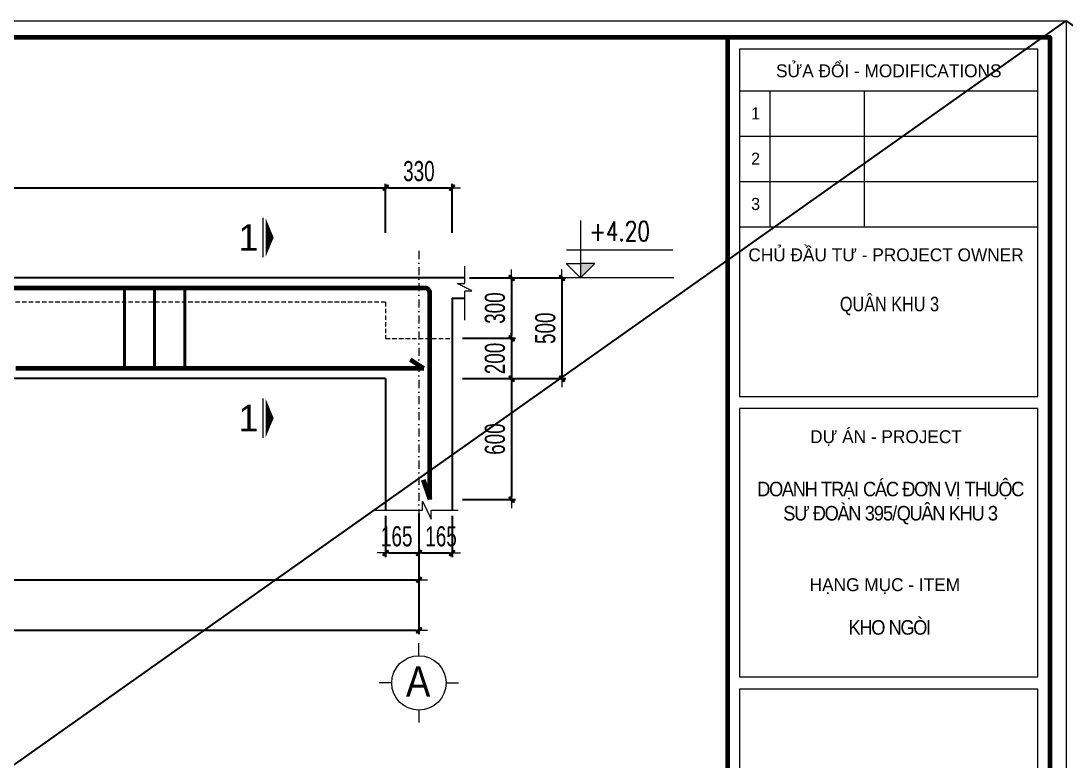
# Model space of a CAD drawing. Header units: millimetres. Extents: x -178395 to 493851, y -561170 to -280028.
# Drawn here: x 149085 to 162051, y -459848 to -450665 of the extents above; entities that cross this region are included whole.
import ezdxf
from ezdxf.enums import TextEntityAlignment as Align

# ---------------------------------------------------------------- set-up
doc = ezdxf.new("R2010")
doc.units = ezdxf.units.MM
doc.header["$MEASUREMENT"] = 0
doc.header["$PDMODE"] = 32
doc.linetypes.add('DASHDOT', pattern=[1, 0.5, -0.25, 0, -0.25])
doc.linetypes.add('HIDDEN', pattern=[0.375, 0.25, -0.125])
doc.layers.get('Defpoints').update_dxf_attribs({"color": 1})
for name, color, linetype, lineweight in [('08. Net Text', 3, 'Continuous', 13), ('EG Text1', 3, 'Continuous', 20), ('Khac', 156, 'Continuous', 9), ('Khungten_LCDI', 7, 'Continuous', 5), ('KICHTHUOC', 8, 'Continuous', 18), ('LC Dim', 8, 'Continuous', 18), ('LC ISO', 153, 'Continuous', 13), ('LC Khac', 4, 'Continuous', 9), ('LC MANH DUT', 35, 'HIDDEN', 5), ('LC Net dam2', 6, 'Continuous', 40), ('LC Net dam3', 1, 'Continuous', 60), ('LC Net manh', 133, 'Continuous', 5), ('LC Net thay', 63, 'Continuous', 25), ('LC Net truc', 79, 'DASHDOT', 13), ('LC Text1', 3, 'Continuous', 20), ('MANH', 35, 'HIDDEN', 5)]:
    doc.layers.add(name, color=color, linetype=linetype, lineweight=lineweight)
doc.layers.add('KCS_Plotter', color=11, linetype='Continuous', plot=False)
doc.styles.add('EG Huy', font='vnsimli.shx', dxfattribs={"width": 0.75})
doc.styles.add('HOATBIF', font='hoatbif.shx', dxfattribs={"width": 0.7})
doc.styles.add('Khungten', font='VHAVAN.TTF', dxfattribs={"width": 0.9, "height": 5000})
doc.styles.add('LC 1', font='VHAVANB.TTF')
doc.styles.add('LC 3', font='vnsimli.shx', dxfattribs={"width": 0.75})
doc.styles.add('Text Khung Ten', font='VHAVAN.TTF')
doc.styles.add('Title', font='VHBLACK.TTF', dxfattribs={"width": 0.8})
doc.dimstyles.new('1-100', dxfattribs={"dimscale": 100, "dimtxt": 2.5, "dimasz": 0.35, "dimexe": 0.5, "dimexo": 0, "dimgap": 0.8, "dimtad": 1, "dimdec": 0, "dimzin": 0, "dimdsep": 46, "dimtxsty": 'HOATBIF', "dimblk1": 'DOT', "dimblk2": 'DOT', "dimsah": 1, "dimcen": -1, "dimdle": 1, "dimclrd": 256, "dimclre": 256, "dimclrt": 4, "dimadec": 3, "dimazin": 2, "dimtfac": 0.333333, "dimtdec": 0, "dimtix": 1, "dimtmove": 2, "dimatfit": 3, "dimldrblk": 'DOT', "dimfxl": 1, "dimtvp": 0.833333, "dimtolj": 1, "dimtzin": 0, "dimarcsym": 0})

# ---------------------------------------------------------------- blocks, each defined once
blk = doc.blocks.new('lcdi fix')
at = {"layer": 'Defpoints', "lineweight": 0}
blk.add_lwpolyline([(-1200, -14850), (-1200, 14850), (40800, 14850), (40800, -14850)], close=True, dxfattribs=at)
at = {"layer": 'Khungten_LCDI', "color": 5, "lineweight": 60}
blk.add_line((36600, 14650), (36600, -14650), dxfattribs=at)
at = {"layer": 'Khungten_LCDI', "color": 5, "lineweight": 25}
blk.add_line((40600, -14650), (40600, 14650), dxfattribs=at)
at = {"layer": 'Khungten_LCDI', "color": 9, "lineweight": 15}
for p, q in [((36750, 13981), (40450, 13981)), ((37123, 13981), (37123, 12297)), ((38293, 13981), (38293, 12297)), ((36750, 13420), (40450, 13420)), ((36750, 12858), (40450, 12858)), ((36750, 12297), (40450, 12297))]:
    blk.add_line(p, q, dxfattribs=at)
at = {"layer": 'Khungten_LCDI', "color": 5, "lineweight": 60}
blk.add_lwpolyline([(0, -14650), (0, 14650), (40600, 14650), (40600, -14650)], close=True, dxfattribs=at)
at = {"layer": 'Khungten_LCDI', "color": 9, "lineweight": 15}
for points in [[(36750, 10190), (40450, 10190), (40450, 14500), (36750, 14500)], [(36750, 6712), (40450, 6712), (40450, 10040), (36750, 10040)], [(36750, 2587), (40450, 2587), (40450, 6562), (36750, 6562)]]:
    blk.add_lwpolyline(points, close=True, dxfattribs=at)
at = {"color": 7, "style": 'Khungten'}
for s, p in [('söa ®æi - modifications', (38600, 14151)), ('chñ ®Çu t\xad - project owner', (38566, 11868)), ('dù ¸n - project', (38566, 9612)), ('h¹ng môc - item', (38552, 7776))]:
    blk.add_text(s, height=160, dxfattribs=at).set_placement(p, align=Align.CENTER)
at = {"color": 4, "char_height": 180, "attachment_point": 5, "style": 'Khungten'}
for s, insert, width in [('{\\f.VnArialH|b0|i0|c0|p34;\\W0.8;qu©n khu 3}', (38609, 11313), 2315.24), ('{\\f.VnArialH|b0|i0|c0|p34;\\W0.9;\\T0.9;doanh tr¹i c¸c ®¬n vÞ thuéc s\xad ®oµn 395/qu©n khu 3}', (38617, 8868), 3461.97), ('{\\f.VnArialH|b0|i0|c0|p34;\\T0.9;kho ngßi}', (38609, 7325), 3712.56)]:
    blk.add_mtext(s, dxfattribs=dict(at, insert=insert, width=width))
at = {"color": 7, "style": 'Khungten', "width": 0.8}
for tag, p in [('REVISION', (39499, -10746)), ('NGAYHT', (39546, -11609))]:
    blk.add_attdef(tag, text='', height=200, dxfattribs=at).set_placement(p, align=Align.CENTER)
at = {"layer": '08. Net Text', "color": 7, "style": 'Text Khung Ten'}
blk.add_text('1', height=150, dxfattribs=at).set_placement((36892, 13627))
at = {"layer": '08. Net Text', "color": 7, "ltscale": 2, "style": 'Text Khung Ten'}
for s, p in [('2', (36892, 13065)), ('3', (36892, 12504))]:
    blk.add_text(s, height=150, dxfattribs=at).set_placement(p)
at = {"layer": 'LC Text1', "color": 3, "style": 'LC 1', "width": 1.834006}
for tag, p, p2 in [('TENBANVE1', (36913, -8886), (40339, -8886)), ('TENBANVE2', (36913, -9562), (40339, -9562))]:
    blk.add_attdef(tag, text='', height=250, dxfattribs=at).set_placement(p, p2, align=Align.FIT)
at = {"layer": 'LC Text1', "style": 'Title', "width": 0.7}
blk.add_attdef('SOBANVE', text='', height=250, dxfattribs=at).set_placement((39562, -13896), align=Align.CENTER)
blk = doc.blocks.new('CT')
at = {"layer": 'LC Khac'}
blk.add_hatch(color=252, dxfattribs=at).paths.add_polyline_path([(3.25, 1.6), (1.64, 1.6), (1.64, 0)])
at = {"layer": 'LC Khac', "color": 9, "ltscale": 50}
for p, q in [((0.05, 3.14), (12, 3.14)), ((12.09, 0), (0, 0))]:
    blk.add_line(p, q, dxfattribs=at)
for points in [[(1.64, 6.43), (1.64, 0)], [(1.64, 0), (0.03, 1.6), (1.64, 1.6)], [(1.64, 0), (3.25, 1.6), (1.64, 1.6)]]:
    blk.add_lwpolyline(points, dxfattribs=at)
at = {"layer": 'LC Khac', "color": 3, "style": 'LC 3', "width": 0.75}
blk.add_attdef('CT', (1.91, 3.5), '', height=2.2, dxfattribs=at)
blk = doc.blocks.new('TTRUC')
at = {"layer": 'LC ISO'}
for p, q in [((0, 6.95), (0, 10.13)), ((-6.95, 0), (-10.13, 0)), ((6.95, 0), (10.13, 0)), ((0, -6.95), (0, -10.13))]:
    blk.add_line(p, q, dxfattribs=at)
at = {"layer": 'LC Net manh'}
blk.add_circle((0, 0), 6.95, dxfattribs=at)
blk = doc.blocks.new('DOT')
at = {"layer": 'LC Dim'}
blk.add_line((-3, 0), (3, 0), dxfattribs=at)
at = {"layer": 'LC Dim', "color": 4}
blk.add_line((-1, -1), (1, 1), dxfattribs=at)
blk.add_lwpolyline([(0.5, 1), (-1, -0.5), (-0.5, -1), (1, 0.5)], close=True, dxfattribs=at)
blk = doc.blocks.new('*D1068')
at = {"layer": 'Defpoints', "color": 0, "ltscale": 2, "transparency": 16777216}
for p in [(153609, -456805), (154022, -456805), (154022, -457266)]:
    blk.add_point(p, dxfattribs=at)
at = {"layer": 'LC Dim', "lineweight": -2, "ltscale": 2, "transparency": 16777216}
for p, q in [((153609, -456805), (153609, -457316)), ((154022, -456805), (154022, -457316)), ((153644, -457266), (153987, -457266))]:
    blk.add_line(p, q, dxfattribs=at)
at = {"layer": 'LC Dim', "lineweight": -2, "ltscale": 2, "transparency": 16777216, "xscale": 35, "yscale": 35, "zscale": 35, "rotation": 180}
blk.add_blockref('DOT', (153609, -457266), dxfattribs=at)
at = {"layer": 'LC Dim', "lineweight": -2, "ltscale": 2, "transparency": 16777216, "xscale": 35, "yscale": 35, "zscale": 35}
blk.add_blockref('DOT', (154022, -457266), dxfattribs=at)
at = {"layer": 'LC Dim', "color": 4, "ltscale": 2, "transparency": 16777216, "insert": (153747, -457061), "char_height": 250, "attachment_point": 5, "style": 'HOATBIF'}
blk.add_mtext('\\A1;165', dxfattribs=at)
blk = doc.blocks.new('_Dot')
at = {"color": 0, "linetype": 'ByBlock', "lineweight": -2}
blk.add_line((-0.5, 0), (-1, 0), dxfattribs=at)
at = {"color": 0, "linetype": 'ByBlock', "const_width": 0.5}
blk.add_lwpolyline([(-0.25, 0, 1), (0.25, 0, 1)], format="xyb", close=True, dxfattribs=at)
blk = doc.blocks.new('*D1069')
at = {"layer": 'Defpoints', "color": 0, "ltscale": 2, "transparency": 16777216}
for p in [(154022, -456805), (154434, -456805), (154434, -457266)]:
    blk.add_point(p, dxfattribs=at)
at = {"layer": 'LC Dim', "lineweight": -2, "ltscale": 2, "transparency": 16777216}
for p, q in [((154022, -456805), (154022, -457316)), ((154434, -456805), (154434, -457316)), ((154057, -457266), (154399, -457266))]:
    blk.add_line(p, q, dxfattribs=at)
at = {"layer": 'LC Dim', "lineweight": -2, "ltscale": 2, "transparency": 16777216, "xscale": 35, "yscale": 35, "zscale": 35, "rotation": 180}
blk.add_blockref('DOT', (154022, -457266), dxfattribs=at)
at = {"layer": 'LC Dim', "lineweight": -2, "ltscale": 2, "transparency": 16777216, "xscale": 35, "yscale": 35, "zscale": 35}
blk.add_blockref('DOT', (154434, -457266), dxfattribs=at)
at = {"layer": 'LC Dim', "color": 4, "ltscale": 2, "transparency": 16777216, "insert": (154297, -457061), "char_height": 250, "attachment_point": 5, "style": 'HOATBIF'}
blk.add_mtext('\\A1;165', dxfattribs=at)
blk = doc.blocks.new('*D1072')
at = {"layer": 'Defpoints', "color": 0, "ltscale": 2, "transparency": 16777216}
for p in [(139022, -456777), (154022, -456777), (154022, -457599)]:
    blk.add_point(p, dxfattribs=at)
at = {"layer": 'LC Dim', "lineweight": -2, "ltscale": 2, "transparency": 16777216}
for p, q in [((139022, -456777), (139022, -457649)), ((154022, -456777), (154022, -457649)), ((139057, -457599), (153987, -457599))]:
    blk.add_line(p, q, dxfattribs=at)
at = {"layer": 'LC Dim', "lineweight": -2, "ltscale": 2, "transparency": 16777216, "xscale": 35, "yscale": 35, "zscale": 35, "rotation": 180}
blk.add_blockref('DOT', (139022, -457599), dxfattribs=at)
at = {"layer": 'LC Dim', "lineweight": -2, "ltscale": 2, "transparency": 16777216, "xscale": 35, "yscale": 35, "zscale": 35}
blk.add_blockref('DOT', (154022, -457599), dxfattribs=at)
at = {"layer": 'LC Dim', "color": 4, "ltscale": 2, "transparency": 16777216, "insert": (146522, -457394), "char_height": 250, "attachment_point": 5, "style": 'HOATBIF'}
blk.add_mtext('\\A1;6000', dxfattribs=at)
blk = doc.blocks.new('*D1073')
at = {"layer": 'Defpoints', "color": 0, "ltscale": 2, "transparency": 16777216}
for p in [(139022, -456777), (154022, -456777), (154022, -458224)]:
    blk.add_point(p, dxfattribs=at)
at = {"layer": 'LC Dim', "lineweight": -2, "ltscale": 2, "transparency": 16777216}
for p, q in [((139022, -456777), (139022, -458274)), ((154022, -456777), (154022, -458274)), ((139057, -458224), (153987, -458224))]:
    blk.add_line(p, q, dxfattribs=at)
at = {"layer": 'LC Dim', "lineweight": -2, "ltscale": 2, "transparency": 16777216, "xscale": 35, "yscale": 35, "zscale": 35, "rotation": 180}
blk.add_blockref('DOT', (139022, -458224), dxfattribs=at)
at = {"layer": 'LC Dim', "lineweight": -2, "ltscale": 2, "transparency": 16777216, "xscale": 35, "yscale": 35, "zscale": 35}
blk.add_blockref('DOT', (154022, -458224), dxfattribs=at)
at = {"layer": 'LC Dim', "color": 4, "ltscale": 2, "transparency": 16777216, "insert": (146522, -458019), "char_height": 250, "attachment_point": 5, "style": 'HOATBIF'}
blk.add_mtext('\\A1;6000', dxfattribs=at)
blk = doc.blocks.new('*D1076')
at = {"layer": 'Defpoints', "color": 0, "ltscale": 2, "transparency": 16777216}
for p in [(154649, -453853), (154649, -454603), (155171, -454603)]:
    blk.add_point(p, dxfattribs=at)
at = {"layer": 'LC Dim', "lineweight": -2, "ltscale": 2, "transparency": 16777216}
for p, q in [((154649, -453853), (155221, -453853)), ((155171, -453888), (155171, -454568)), ((154649, -454603), (155221, -454603))]:
    blk.add_line(p, q, dxfattribs=at)
at = {"layer": 'LC Dim', "lineweight": -2, "ltscale": 2, "transparency": 16777216, "xscale": 35, "yscale": 35, "zscale": 35}
for p, rotation in [((155171, -453853), 90), ((155171, -454603), 270)]:
    blk.add_blockref('DOT', p, dxfattribs=dict(at, rotation=rotation))
at = {"layer": 'LC Dim', "color": 4, "ltscale": 2, "transparency": 16777216, "insert": (154966, -454228), "char_height": 250, "attachment_point": 5, "rotation": 90, "style": 'HOATBIF'}
blk.add_mtext('\\A1;300', dxfattribs=at)
blk = doc.blocks.new('*D1077')
at = {"layer": 'Defpoints', "color": 0, "ltscale": 2, "transparency": 16777216}
for p in [(154561, -454603), (154561, -455103), (155171, -455103)]:
    blk.add_point(p, dxfattribs=at)
at = {"layer": 'LC Dim', "lineweight": -2, "ltscale": 2, "transparency": 16777216}
for p, q in [((155171, -454568), (155171, -454533)), ((154561, -454603), (155221, -454603)), ((155171, -454603), (155171, -455103)), ((154561, -455103), (155221, -455103)), ((155171, -455138), (155171, -455173))]:
    blk.add_line(p, q, dxfattribs=at)
at = {"layer": 'LC Dim', "lineweight": -2, "ltscale": 2, "transparency": 16777216, "xscale": 35, "yscale": 35, "zscale": 35}
for p, rotation in [((155171, -454603), 270), ((155171, -455103), 90)]:
    blk.add_blockref('DOT', p, dxfattribs=dict(at, rotation=rotation))
at = {"layer": 'LC Dim', "color": 4, "ltscale": 2, "transparency": 16777216, "insert": (154966, -454853), "char_height": 250, "attachment_point": 5, "rotation": 90, "style": 'HOATBIF'}
blk.add_mtext('\\A1;200', dxfattribs=at)
blk = doc.blocks.new('*D1078')
at = {"layer": 'Defpoints', "color": 0, "ltscale": 2, "transparency": 16777216}
for p in [(154561, -455103), (154561, -456603), (155171, -456603)]:
    blk.add_point(p, dxfattribs=at)
at = {"layer": 'LC Dim', "lineweight": -2, "ltscale": 2, "transparency": 16777216}
for p, q in [((154561, -455103), (155221, -455103)), ((155171, -455138), (155171, -456568)), ((154561, -456603), (155221, -456603))]:
    blk.add_line(p, q, dxfattribs=at)
at = {"layer": 'LC Dim', "lineweight": -2, "ltscale": 2, "transparency": 16777216, "xscale": 35, "yscale": 35, "zscale": 35}
for p, rotation in [((155171, -455103), 90), ((155171, -456603), 270)]:
    blk.add_blockref('DOT', p, dxfattribs=dict(at, rotation=rotation))
at = {"layer": 'LC Dim', "color": 4, "ltscale": 2, "transparency": 16777216, "insert": (154966, -455853), "char_height": 250, "attachment_point": 5, "rotation": 90, "style": 'HOATBIF'}
blk.add_mtext('\\A1;600', dxfattribs=at)
blk = doc.blocks.new('*D1075')
at = {"layer": 'Defpoints', "color": 0, "ltscale": 2, "transparency": 16777216}
for p in [(154649, -453853), (154649, -455103), (155796, -455103)]:
    blk.add_point(p, dxfattribs=at)
at = {"layer": 'LC Dim', "lineweight": -2, "ltscale": 2, "transparency": 16777216}
for p, q in [((154649, -453853), (155846, -453853)), ((155796, -453888), (155796, -455068)), ((154649, -455103), (155846, -455103))]:
    blk.add_line(p, q, dxfattribs=at)
at = {"layer": 'LC Dim', "lineweight": -2, "ltscale": 2, "transparency": 16777216, "xscale": 35, "yscale": 35, "zscale": 35}
for p, rotation in [((155796, -453853), 90), ((155796, -455103), 270)]:
    blk.add_blockref('DOT', p, dxfattribs=dict(at, rotation=rotation))
at = {"layer": 'LC Dim', "color": 4, "ltscale": 2, "transparency": 16777216, "insert": (155591, -454478), "char_height": 250, "attachment_point": 5, "rotation": 90, "style": 'HOATBIF'}
blk.add_mtext('\\A1;500', dxfattribs=at)
blk = doc.blocks.new('*D1080')
at = {"layer": 'Defpoints', "color": 0, "ltscale": 2, "transparency": 16777216}
for p in [(153609, -452735), (139434, -453293), (153609, -453293)]:
    blk.add_point(p, dxfattribs=at)
at = {"layer": 'LC Dim', "lineweight": -2, "ltscale": 2, "transparency": 16777216}
for p, q in [((139434, -453293), (139434, -452685)), ((139469, -452735), (153574, -452735)), ((153609, -453293), (153609, -452685))]:
    blk.add_line(p, q, dxfattribs=at)
at = {"layer": 'LC Dim', "lineweight": -2, "ltscale": 2, "transparency": 16777216, "xscale": 35, "yscale": 35, "zscale": 35, "rotation": 180}
blk.add_blockref('DOT', (139434, -452735), dxfattribs=at)
at = {"layer": 'LC Dim', "lineweight": -2, "ltscale": 2, "transparency": 16777216, "xscale": 35, "yscale": 35, "zscale": 35}
blk.add_blockref('DOT', (153609, -452735), dxfattribs=at)
at = {"layer": 'LC Dim', "color": 4, "ltscale": 2, "transparency": 16777216, "insert": (146522, -452530), "char_height": 250, "attachment_point": 5, "style": 'HOATBIF'}
blk.add_mtext('\\A1;5670', dxfattribs=at)
blk = doc.blocks.new('*D1081')
at = {"layer": 'Defpoints', "color": 0, "ltscale": 2, "transparency": 16777216}
for p in [(154434, -452735), (153609, -453293), (154434, -453293)]:
    blk.add_point(p, dxfattribs=at)
at = {"layer": 'LC Dim', "lineweight": -2, "ltscale": 2, "transparency": 16777216}
for p, q in [((153609, -453293), (153609, -452685)), ((153644, -452735), (154399, -452735)), ((154434, -453293), (154434, -452685))]:
    blk.add_line(p, q, dxfattribs=at)
at = {"layer": 'LC Dim', "lineweight": -2, "ltscale": 2, "transparency": 16777216, "xscale": 35, "yscale": 35, "zscale": 35, "rotation": 180}
blk.add_blockref('DOT', (153609, -452735), dxfattribs=at)
at = {"layer": 'LC Dim', "lineweight": -2, "ltscale": 2, "transparency": 16777216, "xscale": 35, "yscale": 35, "zscale": 35}
blk.add_blockref('DOT', (154434, -452735), dxfattribs=at)
at = {"layer": 'LC Dim', "color": 4, "ltscale": 2, "transparency": 16777216, "insert": (154022, -452530), "char_height": 250, "attachment_point": 5, "style": 'HOATBIF'}
blk.add_mtext('\\A1;330', dxfattribs=at)

msp = doc.modelspace()

# ---------------------------------------------------------------- linework, layer by layer
at = {"layer": 'KCS_Plotter', "ltscale": 250}
for p, q in [((120051, -480365.4), (162051, -450665.4)), ((162051, -450665.4), (204051, -480365.4))]:
    msp.add_line(p, q, dxfattribs=at)
at = {"layer": 'LC Dim', "ltscale": 2}
msp.add_lwpolyline([(153484.4, -456735), (154066, -456735), (154066, -456625), (154176, -456845), (154176, -456735), (154507.6, -456735)], dxfattribs=at)
at = {"layer": 'LC Khac', "color": 1, "ltscale": 2}
for p, q in [((152085.9, -453109.8), (152085.9, -453595.2)), ((152085.9, -455350), (152085.9, -455835.5))]:
    msp.add_line(p, q, dxfattribs=at)
for points in [[(152220, -453352.5, 0, 471.4, 0), (152122.5, -453352.5, 275, 275, 0)], [(152220, -455592.8, 0, 471.4, 0), (152122.5, -455592.8, 275, 275, 0)]]:
    msp.add_lwpolyline(points, format="xyseb", dxfattribs=at)
at = {"layer": 'LC MANH DUT', "ltscale": 220}
for p, q in [((153609.2, -454153.4), (139434.2, -454153.4)), ((153609.2, -454153.4), (153609.2, -454603.4)), ((153609.2, -454603.4), (154434.2, -454603.4))]:
    msp.add_line(p, q, dxfattribs=at)
at = {"layer": 'LC Net dam2'}
for p, q in [((150369, -453978.4), (150369, -454978.4)), ((150744, -453978.4), (150744, -454978.4)), ((151119, -453978.4), (151119, -454978.4))]:
    msp.add_line(p, q, dxfattribs=at)
at = {"layer": 'LC Net dam3'}
for p, q in [((138946.7, -453978.4), (149396.7, -453978.4)), ((149396.7, -453978.4), (154096.7, -453978.4)), ((154159.2, -456603.4), (154159.2, -454040.9)), ((154083.1, -454978.4), (149021.7, -454978.4)), ((154074.9, -456357.3), (154159.2, -456603.4))]:
    msp.add_line(p, q, dxfattribs=at)
at = {"layer": 'LC Net dam3', "ltscale": 2}
msp.add_line((154083.1, -454978.4), (153916.6, -454870.4), dxfattribs=at)
at = {"layer": 'LC Net dam3'}
msp.add_arc((154096.7, -454040.9), 62.5, 359.99592, 90, dxfattribs=at)
at = {"layer": 'LC Net thay', "ltscale": 200}
for p, q in [((154590.9, -453853.4, -0.3), (138444.8, -453853.4)), ((154434.2, -454103.3), (154434.2, -456735)), ((154434.2, -454103.3), (154590.9, -454103.3, -59.2)), ((153609.2, -455103.4), (139434.2, -455103.4)), ((153609.2, -455103.4), (153609.2, -456735))]:
    msp.add_line(p, q, dxfattribs=at)
at = {"layer": 'LC Net truc', "ltscale": 200}
msp.add_line((154021.7, -453519.2), (154021.7, -458205.8), dxfattribs=at)
at = {"layer": 'MANH', "ltscale": 2, "elevation": -47.3}
msp.add_lwpolyline([(154590.9, -454375.9), (154590.9, -454014.3), (154681.3, -454014.3), (154500.5, -453923.9), (154590.9, -453923.9), (154590.9, -453706.7)], dxfattribs=at)

# ---------------------------------------------------------------- block references
at = {"layer": 'EG Text1'}
ref = msp.add_blockref('CT', (155846.1, -453853.4), dxfattribs=dict(at, xscale=110.6268069788348, yscale=110.6268069788348, zscale=110.6268069788348))
ref.add_attrib('CT', '+4.20', (156138.1, -453395.3), dxfattribs={"layer": 'Khac', "color": 3, "height": 243.38, "style": 'EG Huy', "width": 0.75})
at = {"layer": 'KICHTHUOC', "xscale": 48.4759066690458, "yscale": 48.4759066690458, "zscale": 48.4759066690458}
msp.add_blockref('TTRUC', (154021.7, -458877.3), dxfattribs=at)
at = {"layer": 'LC Net thay'}
msp.add_blockref('lcdi fix', (121251, -465515.4), dxfattribs=at)

# ---------------------------------------------------------------- texts
at = {"ltscale": 2, "style": 'LC 1'}
for p in [(151907.4, -453352.5), (151907.4, -455592.8)]:
    msp.add_attdef('1', text='A', height=330, dxfattribs=at).set_placement(p, align=Align.MIDDLE_CENTER)
at = {"layer": 'LC Text1', "ltscale": 0.2, "style": 'LC 1', "width": 0.9}
msp.add_text('a', height=375, dxfattribs=at).set_placement((154012.6, -459160), align=Align.BOTTOM_CENTER)

# ---------------------------------------------------------------- dimensions: what is measured, and where the dimension line sits
at = {"layer": 'LC Dim', "ltscale": 2}
for base, p1, p2, picture, middle in [((153609.2, -452734.7), (139434.2, -453293.3), (153609.2, -453293.3), '*D1080', (146521.7, -452529.7)), ((154434.2, -452734.7), (153609.2, -453293.3), (154434.2, -453293.3), '*D1081', (154021.7, -452529.7)), ((154021.7, -457599.5), (139021.7, -456777.2), (154021.7, -456777.2), '*D1072', (146521.7, -457394.5)), ((154021.7, -458224.5), (139021.7, -456777.2), (154021.7, -456777.2), '*D1073', (146521.7, -458019.5))]:
    dim = msp.add_linear_dim(base=base, p1=p1, p2=p2, dimstyle='1-100', override={"dimlfac": 0.4}, dxfattribs=at)
    dim.commit()
    dim.dimension.update_dxf_attribs({"geometry": picture, "text_midpoint": middle})
for base, p1, p2, picture, middle in [((155171, -454603.4), (154648.8, -453853.4), (154648.8, -454603.4), '*D1076', (154966, -454228.4)), ((155796.1, -455103.4), (154648.8, -453853.4), (154648.8, -455103.4), '*D1075', (155591.1, -454478.4)), ((155171, -455103.4), (154561.4, -454603.4), (154561.4, -455103.4), '*D1077', (154966, -454853.4)), ((155171, -456603.4), (154561.4, -455103.4), (154561.4, -456603.4), '*D1078', (154966, -455853.4))]:
    dim = msp.add_linear_dim(base=base, p1=p1, p2=p2, angle=90, dimstyle='1-100', override={"dimlfac": 0.4}, dxfattribs=at)
    dim.commit()
    dim.dimension.update_dxf_attribs({"geometry": picture, "text_midpoint": middle})
for base, p1, p2, picture, middle in [((154021.7, -457266), (153609.2, -456804.7), (154021.7, -456804.7), '*D1068', (153746.7, -457061)), ((154434.2, -457266), (154021.7, -456804.7), (154434.2, -456804.7), '*D1069', (154296.7, -457061))]:
    dim = msp.add_linear_dim(base=base, p1=p1, p2=p2, dimstyle='1-100', override={"dimlfac": 0.4}, dxfattribs=at)
    dim.commit()
    dim.dimension.update_dxf_attribs({"geometry": picture, "text_midpoint": middle, "dimtype": 160})

doc.saveas('drawing.dxf')
